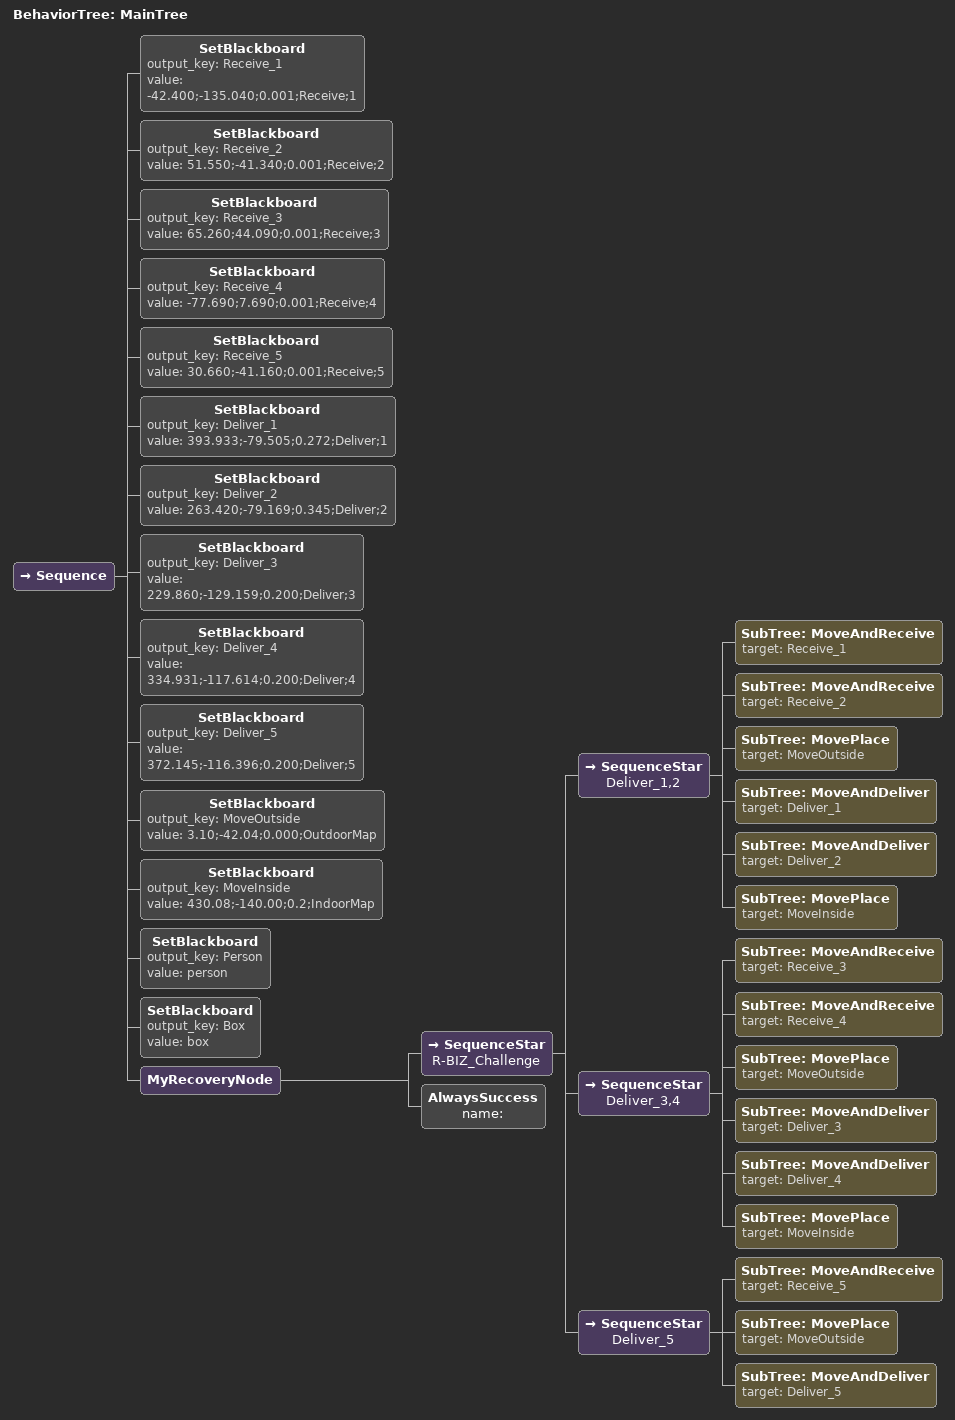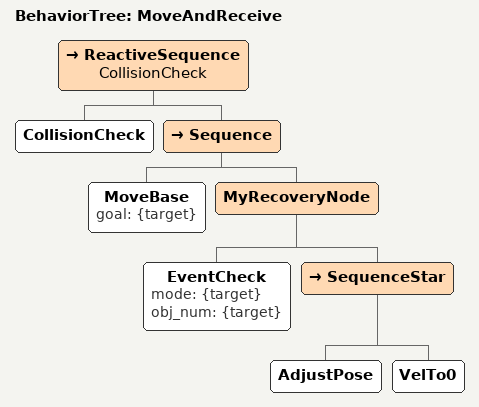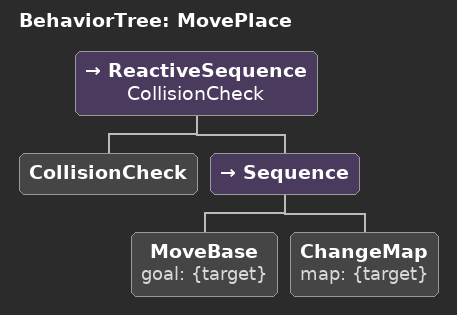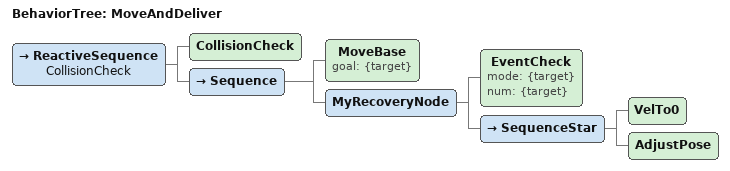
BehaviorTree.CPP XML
<root main_tree_to_execute = "MainTree">
    <BehaviorTree ID="MainTree">
        <Sequence>
            <SetBlackboard output_key="Receive_1" value="-42.400;-135.040;0.001;Receive;1"/>
            <SetBlackboard output_key="Receive_2" value="51.550;-41.340;0.001;Receive;2" />
            <SetBlackboard output_key="Receive_3" value="65.260;44.090;0.001;Receive;3" />
            <SetBlackboard output_key="Receive_4" value="-77.690;7.690;0.001;Receive;4" />
            <SetBlackboard output_key="Receive_5" value="30.660;-41.160;0.001;Receive;5" />
            <SetBlackboard output_key="Deliver_1" value="393.933;-79.505;0.272;Deliver;1" />
            <SetBlackboard output_key="Deliver_2" value="263.420;-79.169;0.345;Deliver;2" />
            <SetBlackboard output_key="Deliver_3" value="229.860;-129.159;0.200;Deliver;3" />
            <SetBlackboard output_key="Deliver_4" value="334.931;-117.614;0.200;Deliver;4" />
            <SetBlackboard output_key="Deliver_5" value="372.145;-116.396;0.200;Deliver;5" />
            <SetBlackboard output_key="MoveOutside" value="3.10;-42.04;0.000;OutdoorMap" />
            <SetBlackboard output_key="MoveInside" value="430.08;-140.00;0.2;IndoorMap" />
            <SetBlackboard output_key="Person" value="person" />
            <SetBlackboard output_key="Box" value="box" />

            <MyRecoveryNode>
                <SequenceStar name="R-BIZ_Challenge">
                    <SequenceStar name="Deliver_1,2">
                        <SubTree ID="MoveAndReceive" target="Receive_1" />
                        <SubTree ID="MoveAndReceive" target="Receive_2" />
                        <SubTree ID="MovePlace" target="MoveOutside" />
                        <SubTree ID="MoveAndDeliver" target="Deliver_1" />
                        <SubTree ID="MoveAndDeliver" target="Deliver_2" />
                        <SubTree ID="MovePlace" target="MoveInside" />
                    </SequenceStar>
                    <SequenceStar name="Deliver_3,4">
                        <SubTree ID="MoveAndReceive" target="Receive_3" />
                        <SubTree ID="MoveAndReceive" target="Receive_4" />
                        <SubTree ID="MovePlace" target="MoveOutside" />
                        <SubTree ID="MoveAndDeliver" target="Deliver_3" />
                        <SubTree ID="MoveAndDeliver" target="Deliver_4" />
                        <SubTree ID="MovePlace" target="MoveInside" />
                    </SequenceStar>
                    <SequenceStar name="Deliver_5">
                        <SubTree ID="MoveAndReceive" target="Receive_5" />
                        <SubTree ID="MovePlace" target="MoveOutside" />
                        <SubTree ID="MoveAndDeliver" target="Deliver_5" />
                    </SequenceStar>
                </SequenceStar>
                <AlwaysSuccess name=""/>
            </MyRecoveryNode>
        </Sequence>
    </BehaviorTree>

    <BehaviorTree ID="MoveAndReceive">
        <ReactiveSequence name="CollisionCheck">
            <CollisionCheck />
            <Sequence>
                <MoveBase goal="{target}" />
                <MyRecoveryNode>
                    <EventCheck mode="{target}" obj_num ="{target}"/>
                    <SequenceStar>
                        <AdjustPose />
                        <VelTo0 />
                    </SequenceStar>
                </MyRecoveryNode>
            </Sequence>
        </ReactiveSequence>
    </BehaviorTree>

    <BehaviorTree ID="MovePlace">
        <ReactiveSequence name="CollisionCheck">
            <CollisionCheck />
            <Sequence>
                <MoveBase goal="{target}" />
                <ChangeMap map ="{target}" />
            </Sequence>
        </ReactiveSequence>
    </BehaviorTree>

    <BehaviorTree ID="MoveAndDeliver">
        <ReactiveSequence name="CollisionCheck">
            <CollisionCheck />
            <Sequence>
                <MoveBase goal="{target}" />
                <MyRecoveryNode>
                    <EventCheck mode="{target}" num ="{target}"/>
                    <SequenceStar>
                        <VelTo0 />
                        <AdjustPose />
                    </SequenceStar>
                </MyRecoveryNode>
            </Sequence>
        </ReactiveSequence>
    </BehaviorTree>
</root>
